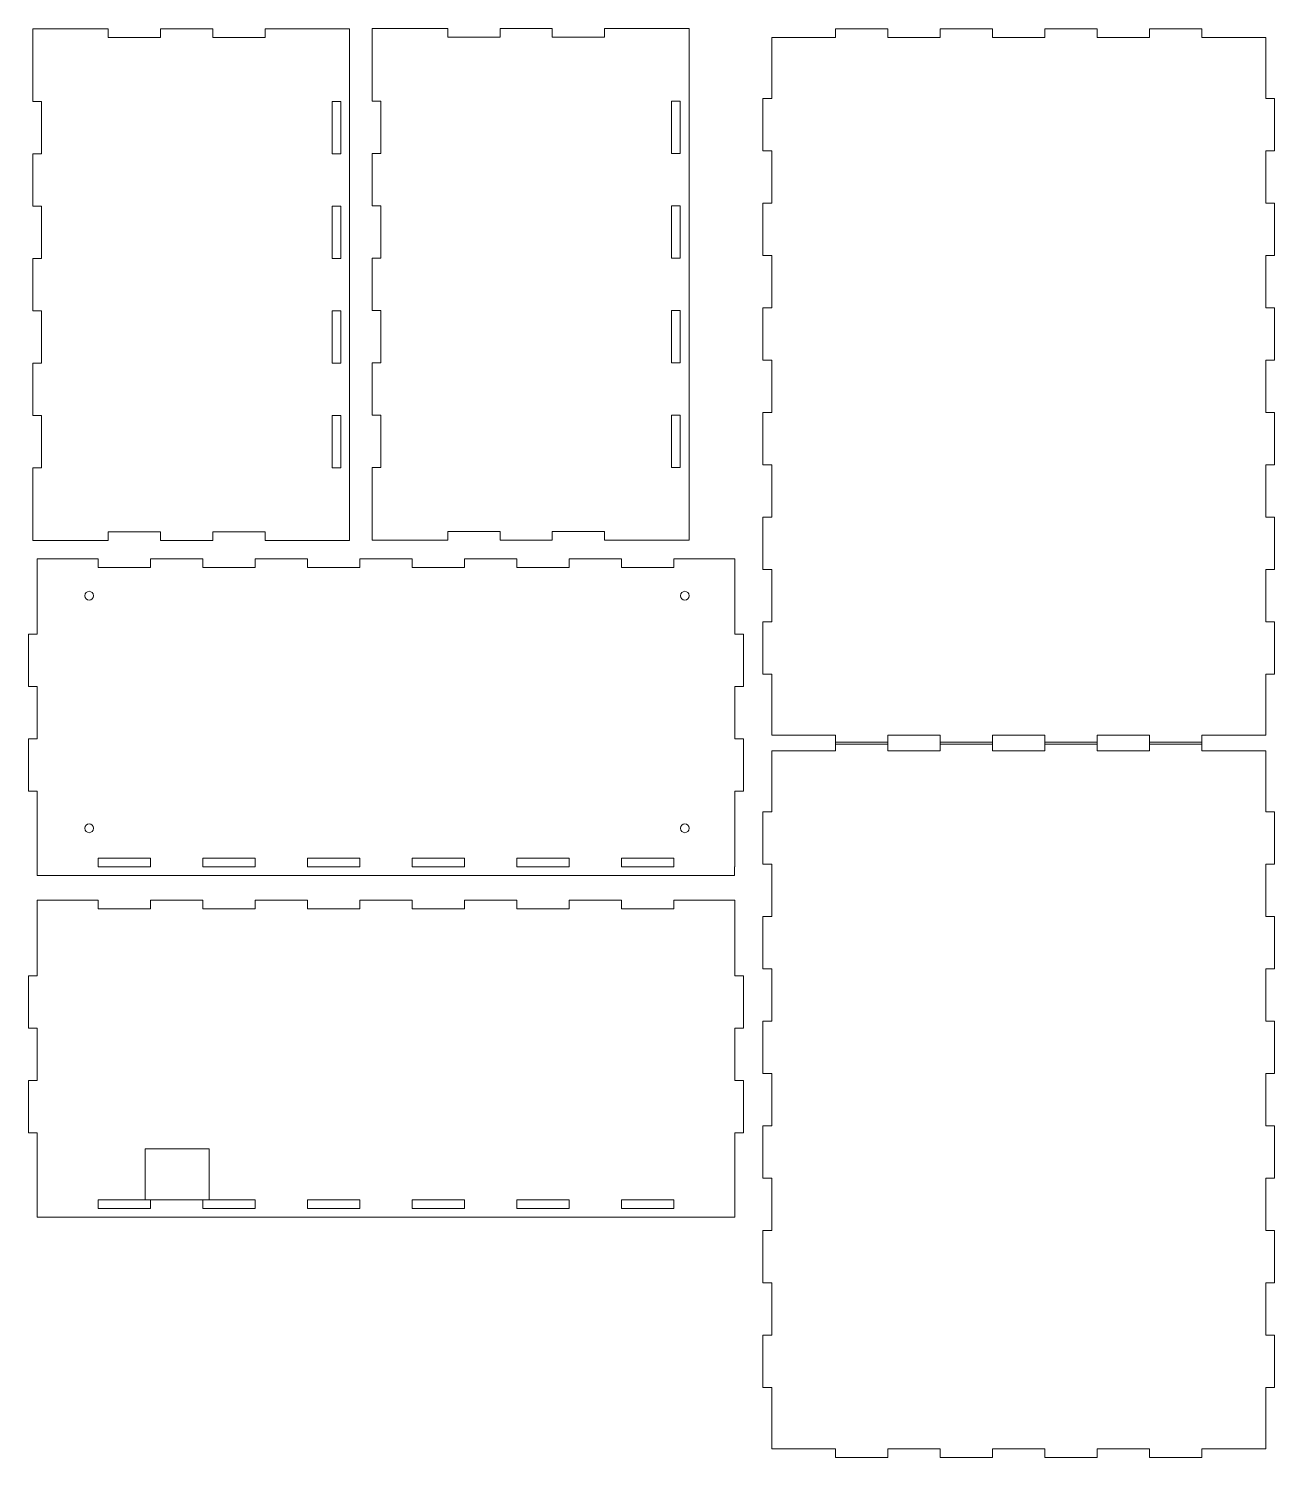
# Model space of a CAD drawing. Header units: centimetres. Extents: x 0.3 to 43.2, y 0 to 49.1.
import ezdxf

# ---------------------------------------------------------------- set-up
doc = ezdxf.new("R2010")
doc.units = ezdxf.units.CM
doc.header["$MEASUREMENT"] = 0
doc.layers.add('Cortes', color=7, linetype='Continuous', lineweight=0)

# ---------------------------------------------------------------- blocks, each defined once
blk = doc.blocks.new('Block_0')
at = {"layer": 'Cortes', "color": 1, "lineweight": 9, "true_color": 0xff0000}
blk.add_lwpolyline([(11.069, 48.435)], dxfattribs=at)
for points, knots in [([(11.069, 49.135), (11.069, 49.135), (8.469, 49.135), (8.469, 49.135), (8.469, 49.135), (8.469, 48.835), (8.469, 48.835), (8.469, 48.835), (6.669, 48.835), (6.669, 48.835), (6.669, 48.835), (6.669, 49.135), (6.669, 49.135), (6.669, 49.135), (4.869, 49.135), (4.869, 49.135), (4.869, 49.135), (4.869, 48.835), (4.869, 48.835), (4.869, 48.835), (3.069, 48.835), (3.069, 48.835), (3.069, 48.835), (3.069, 49.135), (3.069, 49.135), (3.069, 49.135), (1.269, 49.135), (1.269, 49.135), (1.269, 49.135), (0.469, 49.135), (0.469, 49.135), (0.469, 49.135), (0.469, 46.635), (0.469, 46.635), (0.469, 46.635), (0.769, 46.635), (0.769, 46.635), (0.769, 46.635), (0.769, 44.835), (0.769, 44.835), (0.769, 44.835), (0.469, 44.835), (0.469, 44.835), (0.469, 44.835), (0.469, 43.035), (0.469, 43.035), (0.469, 43.035), (0.769, 43.035), (0.769, 43.035), (0.769, 43.035), (0.769, 41.235), (0.769, 41.235), (0.769, 41.235), (0.469, 41.235), (0.469, 41.235), (0.469, 41.235), (0.469, 39.435), (0.469, 39.435), (0.469, 39.435), (0.769, 39.435), (0.769, 39.435), (0.769, 39.435), (0.769, 37.635), (0.769, 37.635), (0.769, 37.635), (0.469, 37.635), (0.469, 37.635), (0.469, 37.635), (0.469, 35.835), (0.469, 35.835), (0.469, 35.835), (0.769, 35.835), (0.769, 35.835), (0.769, 35.835), (0.769, 34.035), (0.769, 34.035), (0.769, 34.035), (0.469, 34.035), (0.469, 34.035), (0.469, 34.035), (0.469, 32.235), (0.469, 32.235), (0.469, 32.235), (0.469, 31.535), (0.469, 31.535), (0.469, 31.535), (3.069, 31.535), (3.069, 31.535), (3.069, 31.535), (3.069, 31.835), (3.069, 31.835), (3.069, 31.835), (4.869, 31.835), (4.869, 31.835), (4.869, 31.835), (4.869, 31.535), (4.869, 31.535), (4.869, 31.535), (6.669, 31.535), (6.669, 31.535), (6.669, 31.535), (6.669, 31.835), (6.669, 31.835), (6.669, 31.835), (8.469, 31.835), (8.469, 31.835), (8.469, 31.835), (8.469, 31.535), (8.469, 31.535), (8.469, 31.535), (10.269, 31.535), (10.269, 31.535), (10.269, 31.535), (11.069, 31.535), (11.069, 31.535)], [0, 0, 0, 0, 1, 1, 1, 2, 2, 2, 3, 3, 3, 4, 4, 4, 5, 5, 5, 6, 6, 6, 7, 7, 7, 8, 8, 8, 9, 9, 9, 10, 10, 10, 11, 11, 11, 12, 12, 12, 13, 13, 13, 14, 14, 14, 15, 15, 15, 16, 16, 16, 17, 17, 17, 18, 18, 18, 19, 19, 19, 20, 20, 20, 21, 21, 21, 22, 22, 22, 23, 23, 23, 24, 24, 24, 25, 25, 25, 26, 26, 26, 27, 27, 27, 28, 28, 28, 29, 29, 29, 30, 30, 30, 31, 31, 31, 32, 32, 32, 33, 33, 33, 34, 34, 34, 35, 35, 35, 36, 36, 36, 37, 37, 37, 38, 38, 38, 38]), ([(11.069, 31.535), (11.069, 31.535), (11.369, 31.535), (11.369, 31.535), (11.369, 31.535), (11.369, 49.135), (11.369, 49.135), (11.369, 49.135), (11.069, 49.135), (11.069, 49.135)], [0, 0, 0, 0, 1, 1, 1, 2, 2, 2, 3, 3, 3, 3]), ([(11.069, 46.635), (11.069, 46.635), (10.769, 46.635), (10.769, 46.635), (10.769, 46.635), (10.769, 44.835), (10.769, 44.835), (10.769, 44.835), (11.069, 44.835), (11.069, 44.835), (11.069, 44.835), (11.069, 46.635), (11.069, 46.635)], [0, 0, 0, 0, 1, 1, 1, 2, 2, 2, 3, 3, 3, 4, 4, 4, 4]), ([(11.069, 43.035), (11.069, 43.035), (10.769, 43.035), (10.769, 43.035), (10.769, 43.035), (10.769, 41.235), (10.769, 41.235), (10.769, 41.235), (11.069, 41.235), (11.069, 41.235), (11.069, 41.235), (11.069, 43.035), (11.069, 43.035)], [0, 0, 0, 0, 1, 1, 1, 2, 2, 2, 3, 3, 3, 4, 4, 4, 4]), ([(11.069, 39.435), (11.069, 39.435), (10.769, 39.435), (10.769, 39.435), (10.769, 39.435), (10.769, 37.635), (10.769, 37.635), (10.769, 37.635), (11.069, 37.635), (11.069, 37.635), (11.069, 37.635), (11.069, 39.435), (11.069, 39.435), (11.069, 39.435), (11.069, 39.435), (11.069, 39.435)], [0, 0, 0, 0, 1, 1, 1, 2, 2, 2, 3, 3, 3, 4, 4, 4, 5, 5, 5, 5]), ([(11.069, 35.835), (11.069, 35.835), (10.769, 35.835), (10.769, 35.835), (10.769, 35.835), (10.769, 34.035), (10.769, 34.035), (10.769, 34.035), (11.069, 34.035), (11.069, 34.035), (11.069, 34.035), (11.069, 35.835), (11.069, 35.835)], [0, 0, 0, 0, 1, 1, 1, 2, 2, 2, 3, 3, 3, 4, 4, 4, 4])]:
    blk.add_open_spline(points, degree=3, knots=knots, dxfattribs=at)
blk = doc.blocks.new('Block_1')
at = {"layer": 'Cortes', "color": 1, "lineweight": 9, "true_color": 0xff0000}
blk.add_lwpolyline([(22.749, 48.44)], dxfattribs=at)
for points, knots in [([(22.749, 49.14), (22.749, 49.14), (20.149, 49.14), (20.149, 49.14), (20.149, 49.14), (20.149, 48.84), (20.149, 48.84), (20.149, 48.84), (18.349, 48.84), (18.349, 48.84), (18.349, 48.84), (18.349, 49.14), (18.349, 49.14), (18.349, 49.14), (16.549, 49.14), (16.549, 49.14), (16.549, 49.14), (16.549, 48.84), (16.549, 48.84), (16.549, 48.84), (14.749, 48.84), (14.749, 48.84), (14.749, 48.84), (14.749, 49.14), (14.749, 49.14), (14.749, 49.14), (12.949, 49.14), (12.949, 49.14), (12.949, 49.14), (12.149, 49.14), (12.149, 49.14), (12.149, 49.14), (12.149, 46.64), (12.149, 46.64), (12.149, 46.64), (12.449, 46.64), (12.449, 46.64), (12.449, 46.64), (12.449, 44.84), (12.449, 44.84), (12.449, 44.84), (12.149, 44.84), (12.149, 44.84), (12.149, 44.84), (12.149, 43.04), (12.149, 43.04), (12.149, 43.04), (12.449, 43.04), (12.449, 43.04), (12.449, 43.04), (12.449, 41.24), (12.449, 41.24), (12.449, 41.24), (12.149, 41.24), (12.149, 41.24), (12.149, 41.24), (12.149, 39.44), (12.149, 39.44), (12.149, 39.44), (12.449, 39.44), (12.449, 39.44), (12.449, 39.44), (12.449, 37.64), (12.449, 37.64), (12.449, 37.64), (12.149, 37.64), (12.149, 37.64), (12.149, 37.64), (12.149, 35.84), (12.149, 35.84), (12.149, 35.84), (12.449, 35.84), (12.449, 35.84), (12.449, 35.84), (12.449, 34.04), (12.449, 34.04), (12.449, 34.04), (12.149, 34.04), (12.149, 34.04), (12.149, 34.04), (12.149, 32.24), (12.149, 32.24), (12.149, 32.24), (12.149, 31.54), (12.149, 31.54), (12.149, 31.54), (14.749, 31.54), (14.749, 31.54), (14.749, 31.54), (14.749, 31.84), (14.749, 31.84), (14.749, 31.84), (16.549, 31.84), (16.549, 31.84), (16.549, 31.84), (16.549, 31.54), (16.549, 31.54), (16.549, 31.54), (18.349, 31.54), (18.349, 31.54), (18.349, 31.54), (18.349, 31.84), (18.349, 31.84), (18.349, 31.84), (20.149, 31.84), (20.149, 31.84), (20.149, 31.84), (20.149, 31.54), (20.149, 31.54), (20.149, 31.54), (21.949, 31.54), (21.949, 31.54), (21.949, 31.54), (22.749, 31.54), (22.749, 31.54)], [0, 0, 0, 0, 1, 1, 1, 2, 2, 2, 3, 3, 3, 4, 4, 4, 5, 5, 5, 6, 6, 6, 7, 7, 7, 8, 8, 8, 9, 9, 9, 10, 10, 10, 11, 11, 11, 12, 12, 12, 13, 13, 13, 14, 14, 14, 15, 15, 15, 16, 16, 16, 17, 17, 17, 18, 18, 18, 19, 19, 19, 20, 20, 20, 21, 21, 21, 22, 22, 22, 23, 23, 23, 24, 24, 24, 25, 25, 25, 26, 26, 26, 27, 27, 27, 28, 28, 28, 29, 29, 29, 30, 30, 30, 31, 31, 31, 32, 32, 32, 33, 33, 33, 34, 34, 34, 35, 35, 35, 36, 36, 36, 37, 37, 37, 38, 38, 38, 38]), ([(22.76, 31.54), (22.76, 31.54), (23.06, 31.54), (23.06, 31.54), (23.06, 31.54), (23.06, 49.14), (23.06, 49.14), (23.06, 49.14), (22.76, 49.14), (22.76, 49.14)], [0, 0, 0, 0, 1, 1, 1, 2, 2, 2, 3, 3, 3, 3]), ([(22.749, 46.64), (22.749, 46.64), (22.449, 46.64), (22.449, 46.64), (22.449, 46.64), (22.449, 44.84), (22.449, 44.84), (22.449, 44.84), (22.749, 44.84), (22.749, 44.84), (22.749, 44.84), (22.749, 46.64), (22.749, 46.64)], [0, 0, 0, 0, 1, 1, 1, 2, 2, 2, 3, 3, 3, 4, 4, 4, 4]), ([(22.749, 43.04), (22.749, 43.04), (22.449, 43.04), (22.449, 43.04), (22.449, 43.04), (22.449, 41.24), (22.449, 41.24), (22.449, 41.24), (22.749, 41.24), (22.749, 41.24), (22.749, 41.24), (22.749, 43.04), (22.749, 43.04)], [0, 0, 0, 0, 1, 1, 1, 2, 2, 2, 3, 3, 3, 4, 4, 4, 4]), ([(22.749, 39.44), (22.749, 39.44), (22.449, 39.44), (22.449, 39.44), (22.449, 39.44), (22.449, 37.64), (22.449, 37.64), (22.449, 37.64), (22.749, 37.64), (22.749, 37.64), (22.749, 37.64), (22.749, 39.44), (22.749, 39.44)], [0, 0, 0, 0, 1, 1, 1, 2, 2, 2, 3, 3, 3, 4, 4, 4, 4]), ([(22.749, 35.84), (22.749, 35.84), (22.449, 35.84), (22.449, 35.84), (22.449, 35.84), (22.449, 34.04), (22.449, 34.04), (22.449, 34.04), (22.749, 34.04), (22.749, 34.04), (22.749, 34.04), (22.749, 35.84), (22.749, 35.84)], [0, 0, 0, 0, 1, 1, 1, 2, 2, 2, 3, 3, 3, 4, 4, 4, 4])]:
    blk.add_open_spline(points, degree=3, knots=knots, dxfattribs=at)
blk = doc.blocks.new('Block_2')
at = {"layer": 'Cortes', "color": 1, "lineweight": 9, "true_color": 0xff0000}
blk.add_lwpolyline([(6.536, 8.863), (4.336, 8.863), (4.336, 10.613), (6.536, 10.613)], close=True, dxfattribs=at)
blk.add_lwpolyline([(24.326, 8.563)], dxfattribs=at)
for points, knots in [([(24.626, 8.563), (24.626, 8.563), (24.626, 11.163), (24.626, 11.163), (24.626, 11.163), (24.926, 11.163), (24.926, 11.163), (24.926, 11.163), (24.926, 12.963), (24.926, 12.963), (24.926, 12.963), (24.626, 12.963), (24.626, 12.963), (24.626, 12.963), (24.626, 14.763), (24.626, 14.763), (24.626, 14.763), (24.926, 14.763), (24.926, 14.763), (24.926, 14.763), (24.926, 16.563), (24.926, 16.563), (24.926, 16.563), (24.626, 16.563), (24.626, 16.563), (24.626, 16.563), (24.626, 18.363), (24.626, 18.363), (24.626, 18.363), (24.626, 19.163), (24.626, 19.163), (24.626, 19.163), (22.526, 19.163), (22.526, 19.163), (22.526, 19.163), (22.526, 18.863), (22.526, 18.863), (22.526, 18.863), (20.726, 18.863), (20.726, 18.863), (20.726, 18.863), (20.726, 19.163), (20.726, 19.163), (20.726, 19.163), (18.926, 19.163), (18.926, 19.163), (18.926, 19.163), (18.926, 18.863), (18.926, 18.863), (18.926, 18.863), (17.126, 18.863), (17.126, 18.863), (17.126, 18.863), (17.126, 19.163), (17.126, 19.163), (17.126, 19.163), (15.326, 19.163), (15.326, 19.163), (15.326, 19.163), (15.326, 18.863), (15.326, 18.863), (15.326, 18.863), (13.526, 18.863), (13.526, 18.863), (13.526, 18.863), (13.526, 19.163), (13.526, 19.163), (13.526, 19.163), (11.726, 19.163), (11.726, 19.163), (11.726, 19.163), (11.726, 18.863), (11.726, 18.863), (11.726, 18.863), (9.926, 18.863), (9.926, 18.863), (9.926, 18.863), (9.926, 19.163), (9.926, 19.163), (9.926, 19.163), (8.126, 19.163), (8.126, 19.163), (8.126, 19.163), (8.126, 18.863), (8.126, 18.863), (8.126, 18.863), (6.326, 18.863), (6.326, 18.863), (6.326, 18.863), (6.326, 19.163), (6.326, 19.163), (6.326, 19.163), (4.526, 19.163), (4.526, 19.163), (4.526, 19.163), (4.526, 18.863), (4.526, 18.863), (4.526, 18.863), (2.726, 18.863), (2.726, 18.863), (2.726, 18.863), (2.726, 19.163), (2.726, 19.163), (2.726, 19.163), (0.926, 19.163), (0.926, 19.163), (0.926, 19.163), (0.626, 19.163), (0.626, 19.163), (0.626, 19.163), (0.626, 16.563), (0.626, 16.563), (0.626, 16.563), (0.326, 16.563), (0.326, 16.563), (0.326, 16.563), (0.326, 14.763), (0.326, 14.763), (0.326, 14.763), (0.626, 14.763), (0.626, 14.763), (0.626, 14.763), (0.626, 12.963), (0.626, 12.963), (0.626, 12.963), (0.326, 12.963), (0.326, 12.963), (0.326, 12.963), (0.326, 11.163), (0.326, 11.163), (0.326, 11.163), (0.626, 11.163), (0.626, 11.163), (0.626, 11.163), (0.626, 9.363), (0.626, 9.363), (0.626, 9.363), (0.626, 8.563), (0.626, 8.563)], [0, 0, 0, 0, 1, 1, 1, 2, 2, 2, 3, 3, 3, 4, 4, 4, 5, 5, 5, 6, 6, 6, 7, 7, 7, 8, 8, 8, 9, 9, 9, 10, 10, 10, 11, 11, 11, 12, 12, 12, 13, 13, 13, 14, 14, 14, 15, 15, 15, 16, 16, 16, 17, 17, 17, 18, 18, 18, 19, 19, 19, 20, 20, 20, 21, 21, 21, 22, 22, 22, 23, 23, 23, 24, 24, 24, 25, 25, 25, 26, 26, 26, 27, 27, 27, 28, 28, 28, 29, 29, 29, 30, 30, 30, 31, 31, 31, 32, 32, 32, 33, 33, 33, 34, 34, 34, 35, 35, 35, 36, 36, 36, 37, 37, 37, 38, 38, 38, 39, 39, 39, 40, 40, 40, 41, 41, 41, 42, 42, 42, 43, 43, 43, 44, 44, 44, 45, 45, 45, 46, 46, 46, 46]), ([(4.526, 8.563), (4.526, 8.563), (4.526, 8.863), (4.526, 8.863), (4.526, 8.863), (2.726, 8.863), (2.726, 8.863), (2.726, 8.863), (2.726, 8.563), (2.726, 8.563), (2.726, 8.563), (4.526, 8.563), (4.526, 8.563)], [0, 0, 0, 0, 1, 1, 1, 2, 2, 2, 3, 3, 3, 4, 4, 4, 4]), ([(8.126, 8.563), (8.126, 8.563), (8.126, 8.863), (8.126, 8.863), (8.126, 8.863), (6.326, 8.863), (6.326, 8.863), (6.326, 8.863), (6.326, 8.563), (6.326, 8.563), (6.326, 8.563), (8.126, 8.563), (8.126, 8.563)], [0, 0, 0, 0, 1, 1, 1, 2, 2, 2, 3, 3, 3, 4, 4, 4, 4]), ([(11.726, 8.563), (11.726, 8.563), (11.726, 8.863), (11.726, 8.863), (11.726, 8.863), (9.926, 8.863), (9.926, 8.863), (9.926, 8.863), (9.926, 8.563), (9.926, 8.563), (9.926, 8.563), (11.726, 8.563), (11.726, 8.563)], [0, 0, 0, 0, 1, 1, 1, 2, 2, 2, 3, 3, 3, 4, 4, 4, 4]), ([(15.326, 8.563), (15.326, 8.563), (15.326, 8.863), (15.326, 8.863), (15.326, 8.863), (13.526, 8.863), (13.526, 8.863), (13.526, 8.863), (13.526, 8.563), (13.526, 8.563), (13.526, 8.563), (15.326, 8.563), (15.326, 8.563)], [0, 0, 0, 0, 1, 1, 1, 2, 2, 2, 3, 3, 3, 4, 4, 4, 4]), ([(18.926, 8.563), (18.926, 8.563), (18.926, 8.863), (18.926, 8.863), (18.926, 8.863), (17.126, 8.863), (17.126, 8.863), (17.126, 8.863), (17.126, 8.563), (17.126, 8.563), (17.126, 8.563), (18.926, 8.563), (18.926, 8.563)], [0, 0, 0, 0, 1, 1, 1, 2, 2, 2, 3, 3, 3, 4, 4, 4, 4]), ([(22.526, 8.563), (22.526, 8.563), (22.526, 8.863), (22.526, 8.863), (22.526, 8.863), (20.726, 8.863), (20.726, 8.863), (20.726, 8.863), (20.726, 8.563), (20.726, 8.563), (20.726, 8.563), (22.526, 8.563), (22.526, 8.563)], [0, 0, 0, 0, 1, 1, 1, 2, 2, 2, 3, 3, 3, 4, 4, 4, 4]), ([(0.626, 8.563), (0.626, 8.563), (0.626, 8.263), (0.626, 8.263), (0.626, 8.263), (24.627, 8.263), (24.627, 8.263), (24.627, 8.263), (24.627, 8.563), (24.627, 8.563)], [0, 0, 0, 0, 1, 1, 1, 2, 2, 2, 3, 3, 3, 3])]:
    blk.add_open_spline(points, degree=3, knots=knots, dxfattribs=at)
blk = doc.blocks.new('Block_3')
at = {"layer": 'Cortes', "color": 1, "lineweight": 9, "true_color": 0xff0000}
blk.add_lwpolyline([(24.326, 20.308)], dxfattribs=at)
for centre in [(2.41, 29.636), (22.91, 29.636), (2.41, 21.636), (22.91, 21.636)]:
    blk.add_circle(centre, 0.15, dxfattribs=at)
for points, knots in [([(24.626, 20.308), (24.626, 20.308), (24.626, 22.908), (24.626, 22.908), (24.626, 22.908), (24.926, 22.908), (24.926, 22.908), (24.926, 22.908), (24.926, 24.708), (24.926, 24.708), (24.926, 24.708), (24.626, 24.708), (24.626, 24.708), (24.626, 24.708), (24.626, 26.508), (24.626, 26.508), (24.626, 26.508), (24.926, 26.508), (24.926, 26.508), (24.926, 26.508), (24.926, 28.308), (24.926, 28.308), (24.926, 28.308), (24.626, 28.308), (24.626, 28.308), (24.626, 28.308), (24.626, 30.108), (24.626, 30.108), (24.626, 30.108), (24.626, 30.908), (24.626, 30.908), (24.626, 30.908), (22.526, 30.908), (22.526, 30.908), (22.526, 30.908), (22.526, 30.608), (22.526, 30.608), (22.526, 30.608), (20.726, 30.608), (20.726, 30.608), (20.726, 30.608), (20.726, 30.908), (20.726, 30.908), (20.726, 30.908), (18.926, 30.908), (18.926, 30.908), (18.926, 30.908), (18.926, 30.608), (18.926, 30.608), (18.926, 30.608), (17.126, 30.608), (17.126, 30.608), (17.126, 30.608), (17.126, 30.908), (17.126, 30.908), (17.126, 30.908), (15.326, 30.908), (15.326, 30.908), (15.326, 30.908), (15.326, 30.608), (15.326, 30.608), (15.326, 30.608), (13.526, 30.608), (13.526, 30.608), (13.526, 30.608), (13.526, 30.908), (13.526, 30.908), (13.526, 30.908), (11.726, 30.908), (11.726, 30.908), (11.726, 30.908), (11.726, 30.608), (11.726, 30.608), (11.726, 30.608), (9.926, 30.608), (9.926, 30.608), (9.926, 30.608), (9.926, 30.908), (9.926, 30.908), (9.926, 30.908), (8.126, 30.908), (8.126, 30.908), (8.126, 30.908), (8.126, 30.608), (8.126, 30.608), (8.126, 30.608), (6.326, 30.608), (6.326, 30.608), (6.326, 30.608), (6.326, 30.908), (6.326, 30.908), (6.326, 30.908), (4.526, 30.908), (4.526, 30.908), (4.526, 30.908), (4.526, 30.608), (4.526, 30.608), (4.526, 30.608), (2.726, 30.608), (2.726, 30.608), (2.726, 30.608), (2.726, 30.908), (2.726, 30.908), (2.726, 30.908), (0.926, 30.908), (0.926, 30.908), (0.926, 30.908), (0.626, 30.908), (0.626, 30.908), (0.626, 30.908), (0.626, 28.308), (0.626, 28.308), (0.626, 28.308), (0.326, 28.308), (0.326, 28.308), (0.326, 28.308), (0.326, 26.508), (0.326, 26.508), (0.326, 26.508), (0.626, 26.508), (0.626, 26.508), (0.626, 26.508), (0.626, 24.708), (0.626, 24.708), (0.626, 24.708), (0.326, 24.708), (0.326, 24.708), (0.326, 24.708), (0.326, 22.908), (0.326, 22.908), (0.326, 22.908), (0.626, 22.908), (0.626, 22.908), (0.626, 22.908), (0.626, 21.108), (0.626, 21.108), (0.626, 21.108), (0.626, 20.308), (0.626, 20.308)], [0, 0, 0, 0, 1, 1, 1, 2, 2, 2, 3, 3, 3, 4, 4, 4, 5, 5, 5, 6, 6, 6, 7, 7, 7, 8, 8, 8, 9, 9, 9, 10, 10, 10, 11, 11, 11, 12, 12, 12, 13, 13, 13, 14, 14, 14, 15, 15, 15, 16, 16, 16, 17, 17, 17, 18, 18, 18, 19, 19, 19, 20, 20, 20, 21, 21, 21, 22, 22, 22, 23, 23, 23, 24, 24, 24, 25, 25, 25, 26, 26, 26, 27, 27, 27, 28, 28, 28, 29, 29, 29, 30, 30, 30, 31, 31, 31, 32, 32, 32, 33, 33, 33, 34, 34, 34, 35, 35, 35, 36, 36, 36, 37, 37, 37, 38, 38, 38, 39, 39, 39, 40, 40, 40, 41, 41, 41, 42, 42, 42, 43, 43, 43, 44, 44, 44, 45, 45, 45, 46, 46, 46, 46]), ([(0.627, 20.308), (0.627, 20.308), (0.627, 20.008), (0.627, 20.008), (0.627, 20.008), (24.622, 20.008), (24.622, 20.008), (24.622, 20.008), (24.622, 20.308), (24.622, 20.308)], [0, 0, 0, 0, 1, 1, 1, 2, 2, 2, 3, 3, 3, 3]), ([(4.526, 20.308), (4.526, 20.308), (4.526, 20.608), (4.526, 20.608), (4.526, 20.608), (2.726, 20.608), (2.726, 20.608), (2.726, 20.608), (2.726, 20.308), (2.726, 20.308), (2.726, 20.308), (4.526, 20.308), (4.526, 20.308)], [0, 0, 0, 0, 1, 1, 1, 2, 2, 2, 3, 3, 3, 4, 4, 4, 4]), ([(8.126, 20.308), (8.126, 20.308), (8.126, 20.608), (8.126, 20.608), (8.126, 20.608), (6.326, 20.608), (6.326, 20.608), (6.326, 20.608), (6.326, 20.308), (6.326, 20.308), (6.326, 20.308), (8.126, 20.308), (8.126, 20.308)], [0, 0, 0, 0, 1, 1, 1, 2, 2, 2, 3, 3, 3, 4, 4, 4, 4]), ([(11.726, 20.308), (11.726, 20.308), (11.726, 20.608), (11.726, 20.608), (11.726, 20.608), (9.926, 20.608), (9.926, 20.608), (9.926, 20.608), (9.926, 20.308), (9.926, 20.308), (9.926, 20.308), (11.726, 20.308), (11.726, 20.308)], [0, 0, 0, 0, 1, 1, 1, 2, 2, 2, 3, 3, 3, 4, 4, 4, 4]), ([(15.326, 20.308), (15.326, 20.308), (15.326, 20.608), (15.326, 20.608), (15.326, 20.608), (13.526, 20.608), (13.526, 20.608), (13.526, 20.608), (13.526, 20.308), (13.526, 20.308), (13.526, 20.308), (15.326, 20.308), (15.326, 20.308)], [0, 0, 0, 0, 1, 1, 1, 2, 2, 2, 3, 3, 3, 4, 4, 4, 4]), ([(18.926, 20.308), (18.926, 20.308), (18.926, 20.608), (18.926, 20.608), (18.926, 20.608), (17.126, 20.608), (17.126, 20.608), (17.126, 20.608), (17.126, 20.308), (17.126, 20.308), (17.126, 20.308), (18.926, 20.308), (18.926, 20.308)], [0, 0, 0, 0, 1, 1, 1, 2, 2, 2, 3, 3, 3, 4, 4, 4, 4]), ([(22.526, 20.308), (22.526, 20.308), (22.526, 20.608), (22.526, 20.608), (22.526, 20.608), (20.726, 20.608), (20.726, 20.608), (20.726, 20.608), (20.726, 20.308), (20.726, 20.308), (20.726, 20.308), (22.526, 20.308), (22.526, 20.308)], [0, 0, 0, 0, 1, 1, 1, 2, 2, 2, 3, 3, 3, 4, 4, 4, 4])]:
    blk.add_open_spline(points, degree=3, knots=knots, dxfattribs=at)

msp = doc.modelspace()

# ---------------------------------------------------------------- linework, layer by layer
at = {"layer": 'Cortes', "color": 1, "lineweight": 9, "true_color": 0xff0000}
for points in [[(25.898, 48.835), (25.898, 48.835), (25.898, 46.735), (25.898, 46.735), (25.898, 46.735), (25.598, 46.735), (25.598, 46.735), (25.598, 46.735), (25.598, 44.935), (25.598, 44.935), (25.598, 44.935), (25.898, 44.935), (25.898, 44.935), (25.898, 44.935), (25.898, 43.135), (25.898, 43.135), (25.898, 43.135), (25.598, 43.135), (25.598, 43.135), (25.598, 43.135), (25.598, 41.335), (25.598, 41.335), (25.598, 41.335), (25.898, 41.335), (25.898, 41.335), (25.898, 41.335), (25.898, 39.535), (25.898, 39.535), (25.898, 39.535), (25.598, 39.535), (25.598, 39.535), (25.598, 39.535), (25.598, 37.735), (25.598, 37.735), (25.598, 37.735), (25.898, 37.735), (25.898, 37.735), (25.898, 37.735), (25.898, 35.935), (25.898, 35.935), (25.898, 35.935), (25.598, 35.935), (25.598, 35.935), (25.598, 35.935), (25.598, 34.135), (25.598, 34.135), (25.598, 34.135), (25.898, 34.135), (25.898, 34.135), (25.898, 34.135), (25.898, 32.335), (25.898, 32.335), (25.898, 32.335), (25.598, 32.335), (25.598, 32.335), (25.598, 32.335), (25.598, 30.535), (25.598, 30.535), (25.598, 30.535), (25.898, 30.535), (25.898, 30.535), (25.898, 30.535), (25.898, 28.735), (25.898, 28.735), (25.898, 28.735), (25.598, 28.735), (25.598, 28.735), (25.598, 28.735), (25.598, 26.935), (25.598, 26.935), (25.598, 26.935), (25.898, 26.935), (25.898, 26.935), (25.898, 26.935), (25.898, 25.135), (25.898, 25.135), (25.898, 25.135), (25.898, 24.835), (25.898, 24.835), (25.898, 24.835), (28.098, 24.835), (28.098, 24.835), (28.098, 24.835), (28.098, 24.535), (28.098, 24.535), (28.098, 24.535), (29.898, 24.535), (29.898, 24.535), (29.898, 24.535), (29.898, 24.835), (29.898, 24.835), (29.898, 24.835), (31.698, 24.835), (31.698, 24.835), (31.698, 24.835), (31.698, 24.535), (31.698, 24.535), (31.698, 24.535), (33.498, 24.535), (33.498, 24.535), (33.498, 24.535), (33.498, 24.835), (33.498, 24.835), (33.498, 24.835), (35.298, 24.835), (35.298, 24.835), (35.298, 24.835), (35.298, 24.535), (35.298, 24.535), (35.298, 24.535), (37.098, 24.535), (37.098, 24.535), (37.098, 24.535), (37.098, 24.835), (37.098, 24.835), (37.098, 24.835), (38.898, 24.835), (38.898, 24.835), (38.898, 24.835), (38.898, 24.535), (38.898, 24.535), (38.898, 24.535), (40.698, 24.535), (40.698, 24.535), (40.698, 24.535), (40.698, 24.835), (40.698, 24.835), (40.698, 24.835), (42.498, 24.835), (42.498, 24.835), (42.498, 24.835), (42.898, 24.835), (42.898, 24.835), (42.898, 24.835), (42.898, 26.935), (42.898, 26.935), (42.898, 26.935), (43.198, 26.935), (43.198, 26.935), (43.198, 26.935), (43.198, 28.735), (43.198, 28.735), (43.198, 28.735), (42.898, 28.735), (42.898, 28.735), (42.898, 28.735), (42.898, 30.535), (42.898, 30.535), (42.898, 30.535), (43.198, 30.535), (43.198, 30.535), (43.198, 30.535), (43.198, 32.335), (43.198, 32.335), (43.198, 32.335), (42.898, 32.335), (42.898, 32.335), (42.898, 32.335), (42.898, 34.135), (42.898, 34.135), (42.898, 34.135), (43.198, 34.135), (43.198, 34.135), (43.198, 34.135), (43.198, 35.935), (43.198, 35.935), (43.198, 35.935), (42.898, 35.935), (42.898, 35.935), (42.898, 35.935), (42.898, 37.735), (42.898, 37.735), (42.898, 37.735), (43.198, 37.735), (43.198, 37.735), (43.198, 37.735), (43.198, 39.535), (43.198, 39.535), (43.198, 39.535), (42.898, 39.535), (42.898, 39.535), (42.898, 39.535), (42.898, 41.335), (42.898, 41.335), (42.898, 41.335), (43.198, 41.335), (43.198, 41.335), (43.198, 41.335), (43.198, 43.135), (43.198, 43.135), (43.198, 43.135), (42.898, 43.135), (42.898, 43.135), (42.898, 43.135), (42.898, 44.935), (42.898, 44.935), (42.898, 44.935), (43.198, 44.935), (43.198, 44.935), (43.198, 44.935), (43.198, 46.735), (43.198, 46.735), (43.198, 46.735), (42.898, 46.735), (42.898, 46.735), (42.898, 46.735), (42.898, 48.535), (42.898, 48.535), (42.898, 48.535), (42.898, 48.835), (42.898, 48.835), (42.898, 48.835), (40.698, 48.835), (40.698, 48.835), (40.698, 48.835), (40.698, 49.135), (40.698, 49.135), (40.698, 49.135), (38.898, 49.135), (38.898, 49.135), (38.898, 49.135), (38.898, 48.835), (38.898, 48.835), (38.898, 48.835), (37.098, 48.835), (37.098, 48.835), (37.098, 48.835), (37.098, 49.135), (37.098, 49.135), (37.098, 49.135), (35.298, 49.135), (35.298, 49.135), (35.298, 49.135), (35.298, 48.835), (35.298, 48.835), (35.298, 48.835), (33.498, 48.835), (33.498, 48.835), (33.498, 48.835), (33.498, 49.135), (33.498, 49.135), (33.498, 49.135), (31.698, 49.135), (31.698, 49.135), (31.698, 49.135), (31.698, 48.835), (31.698, 48.835), (31.698, 48.835), (29.898, 48.835), (29.898, 48.835), (29.898, 48.835), (29.898, 49.135), (29.898, 49.135), (29.898, 49.135), (28.098, 49.135), (28.098, 49.135), (28.098, 49.135), (28.098, 48.835), (28.098, 48.835), (28.098, 48.835), (26.298, 48.835), (26.298, 48.835), (26.298, 48.835), (25.898, 48.835), (25.898, 48.835)], [(25.898, 24.3), (25.898, 24.3), (25.898, 22.2), (25.898, 22.2), (25.898, 22.2), (25.598, 22.2), (25.598, 22.2), (25.598, 22.2), (25.598, 20.4), (25.598, 20.4), (25.598, 20.4), (25.898, 20.4), (25.898, 20.4), (25.898, 20.4), (25.898, 18.6), (25.898, 18.6), (25.898, 18.6), (25.598, 18.6), (25.598, 18.6), (25.598, 18.6), (25.598, 16.8), (25.598, 16.8), (25.598, 16.8), (25.898, 16.8), (25.898, 16.8), (25.898, 16.8), (25.898, 15), (25.898, 15), (25.898, 15), (25.598, 15), (25.598, 15), (25.598, 15), (25.598, 13.2), (25.598, 13.2), (25.598, 13.2), (25.898, 13.2), (25.898, 13.2), (25.898, 13.2), (25.898, 11.4), (25.898, 11.4), (25.898, 11.4), (25.598, 11.4), (25.598, 11.4), (25.598, 11.4), (25.598, 9.6), (25.598, 9.6), (25.598, 9.6), (25.898, 9.6), (25.898, 9.6), (25.898, 9.6), (25.898, 7.8), (25.898, 7.8), (25.898, 7.8), (25.598, 7.8), (25.598, 7.8), (25.598, 7.8), (25.598, 6), (25.598, 6), (25.598, 6), (25.898, 6), (25.898, 6), (25.898, 6), (25.898, 4.2), (25.898, 4.2), (25.898, 4.2), (25.598, 4.2), (25.598, 4.2), (25.598, 4.2), (25.598, 2.4), (25.598, 2.4), (25.598, 2.4), (25.898, 2.4), (25.898, 2.4), (25.898, 2.4), (25.898, 0.6), (25.898, 0.6), (25.898, 0.6), (25.898, 0.3), (25.898, 0.3), (25.898, 0.3), (28.098, 0.3), (28.098, 0.3), (28.098, 0.3), (28.098, 0), (28.098, 0), (28.098, 0), (29.898, 0), (29.898, 0), (29.898, 0), (29.898, 0.3), (29.898, 0.3), (29.898, 0.3), (31.698, 0.3), (31.698, 0.3), (31.698, 0.3), (31.698, 0), (31.698, 0), (31.698, 0), (33.498, 0), (33.498, 0), (33.498, 0), (33.498, 0.3), (33.498, 0.3), (33.498, 0.3), (35.298, 0.3), (35.298, 0.3), (35.298, 0.3), (35.298, 0), (35.298, 0), (35.298, 0), (37.098, 0), (37.098, 0), (37.098, 0), (37.098, 0.3), (37.098, 0.3), (37.098, 0.3), (38.898, 0.3), (38.898, 0.3), (38.898, 0.3), (38.898, 0), (38.898, 0), (38.898, 0), (40.698, 0), (40.698, 0), (40.698, 0), (40.698, 0.3), (40.698, 0.3), (40.698, 0.3), (42.498, 0.3), (42.498, 0.3), (42.498, 0.3), (42.898, 0.3), (42.898, 0.3), (42.898, 0.3), (42.898, 2.4), (42.898, 2.4), (42.898, 2.4), (43.198, 2.4), (43.198, 2.4), (43.198, 2.4), (43.198, 4.2), (43.198, 4.2), (43.198, 4.2), (42.898, 4.2), (42.898, 4.2), (42.898, 4.2), (42.898, 6), (42.898, 6), (42.898, 6), (43.198, 6), (43.198, 6), (43.198, 6), (43.198, 7.8), (43.198, 7.8), (43.198, 7.8), (42.898, 7.8), (42.898, 7.8), (42.898, 7.8), (42.898, 9.6), (42.898, 9.6), (42.898, 9.6), (43.198, 9.6), (43.198, 9.6), (43.198, 9.6), (43.198, 11.4), (43.198, 11.4), (43.198, 11.4), (42.898, 11.4), (42.898, 11.4), (42.898, 11.4), (42.898, 13.2), (42.898, 13.2), (42.898, 13.2), (43.198, 13.2), (43.198, 13.2), (43.198, 13.2), (43.198, 15), (43.198, 15), (43.198, 15), (42.898, 15), (42.898, 15), (42.898, 15), (42.898, 16.8), (42.898, 16.8), (42.898, 16.8), (43.198, 16.8), (43.198, 16.8), (43.198, 16.8), (43.198, 18.6), (43.198, 18.6), (43.198, 18.6), (42.898, 18.6), (42.898, 18.6), (42.898, 18.6), (42.898, 20.4), (42.898, 20.4), (42.898, 20.4), (43.198, 20.4), (43.198, 20.4), (43.198, 20.4), (43.198, 22.2), (43.198, 22.2), (43.198, 22.2), (42.898, 22.2), (42.898, 22.2), (42.898, 22.2), (42.898, 24), (42.898, 24), (42.898, 24), (42.898, 24.3), (42.898, 24.3), (42.898, 24.3), (40.698, 24.3), (40.698, 24.3), (40.698, 24.3), (40.698, 24.6), (40.698, 24.6), (40.698, 24.6), (38.898, 24.6), (38.898, 24.6), (38.898, 24.6), (38.898, 24.3), (38.898, 24.3), (38.898, 24.3), (37.098, 24.3), (37.098, 24.3), (37.098, 24.3), (37.098, 24.6), (37.098, 24.6), (37.098, 24.6), (35.298, 24.6), (35.298, 24.6), (35.298, 24.6), (35.298, 24.3), (35.298, 24.3), (35.298, 24.3), (33.498, 24.3), (33.498, 24.3), (33.498, 24.3), (33.498, 24.6), (33.498, 24.6), (33.498, 24.6), (31.698, 24.6), (31.698, 24.6), (31.698, 24.6), (31.698, 24.3), (31.698, 24.3), (31.698, 24.3), (29.898, 24.3), (29.898, 24.3), (29.898, 24.3), (29.898, 24.6), (29.898, 24.6), (29.898, 24.6), (28.098, 24.6), (28.098, 24.6), (28.098, 24.6), (28.098, 24.3), (28.098, 24.3), (28.098, 24.3), (26.298, 24.3), (26.298, 24.3), (26.298, 24.3), (25.898, 24.3), (25.898, 24.3)]]:
    msp.add_open_spline(points, degree=3, knots=[0, 0, 0, 0, 1, 1, 1, 2, 2, 2, 3, 3, 3, 4, 4, 4, 5, 5, 5, 6, 6, 6, 7, 7, 7, 8, 8, 8, 9, 9, 9, 10, 10, 10, 11, 11, 11, 12, 12, 12, 13, 13, 13, 14, 14, 14, 15, 15, 15, 16, 16, 16, 17, 17, 17, 18, 18, 18, 19, 19, 19, 20, 20, 20, 21, 21, 21, 22, 22, 22, 23, 23, 23, 24, 24, 24, 25, 25, 25, 26, 26, 26, 27, 27, 27, 28, 28, 28, 29, 29, 29, 30, 30, 30, 31, 31, 31, 32, 32, 32, 33, 33, 33, 34, 34, 34, 35, 35, 35, 36, 36, 36, 37, 37, 37, 38, 38, 38, 39, 39, 39, 40, 40, 40, 41, 41, 41, 42, 42, 42, 43, 43, 43, 44, 44, 44, 45, 45, 45, 46, 46, 46, 47, 47, 47, 48, 48, 48, 49, 49, 49, 50, 50, 50, 51, 51, 51, 52, 52, 52, 53, 53, 53, 54, 54, 54, 55, 55, 55, 56, 56, 56, 57, 57, 57, 58, 58, 58, 59, 59, 59, 60, 60, 60, 61, 61, 61, 62, 62, 62, 63, 63, 63, 64, 64, 64, 65, 65, 65, 66, 66, 66, 67, 67, 67, 68, 68, 68, 69, 69, 69, 70, 70, 70, 71, 71, 71, 72, 72, 72, 73, 73, 73, 74, 74, 74, 75, 75, 75, 76, 76, 76, 77, 77, 77, 78, 78, 78, 79, 79, 79, 80, 80, 80, 81, 81, 81, 82, 82, 82, 83, 83, 83, 84, 84, 84, 85, 85, 85, 86, 86, 86, 87, 87, 87, 88, 88, 88, 88], dxfattribs=at)

# ---------------------------------------------------------------- block references
at = {"layer": 'Cortes'}
for name in ['Block_1', 'Block_0', 'Block_3', 'Block_2']:
    msp.add_blockref(name, (0, 0), dxfattribs=at)

doc.saveas('drawing.dxf')
